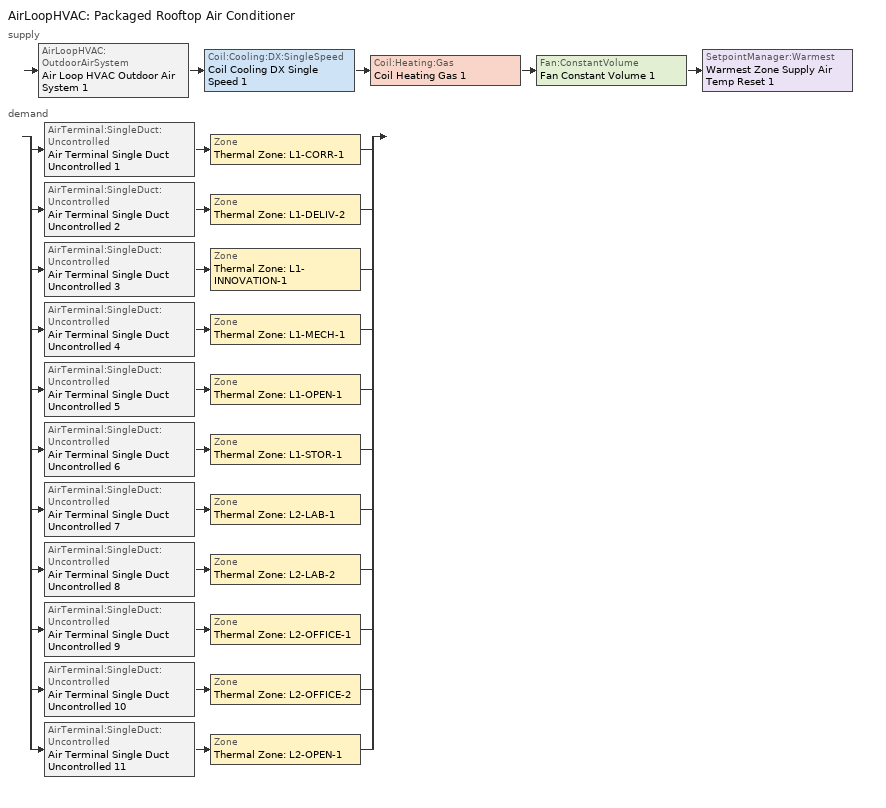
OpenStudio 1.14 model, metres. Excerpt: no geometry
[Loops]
AirLoopHVAC 'Packaged Rooftop Air Conditioner'
 supply: AirLoopHVAC:OutdoorAirSystem 'Air Loop HVAC Outdoor Air System 1' > Coil:Cooling:DX:SingleSpeed 'Coil Cooling DX Single Speed 1' > Coil:Heating:Gas 'Coil Heating Gas 1' > Fan:ConstantVolume 'Fan Constant Volume 1' > SetpointManager:Warmest 'Warmest Zone Supply Air Temp Reset 1'
 demand: split
  | AirTerminal:SingleDuct:Uncontrolled 'Air Terminal Single Duct Uncontrolled 1' > Zone 'Thermal Zone: L1-CORR-1'
  | AirTerminal:SingleDuct:Uncontrolled 'Air Terminal Single Duct Uncontrolled 2' > Zone 'Thermal Zone: L1-DELIV-2'
  | AirTerminal:SingleDuct:Uncontrolled 'Air Terminal Single Duct Uncontrolled 3' > Zone 'Thermal Zone: L1-INNOVATION-1'
  | AirTerminal:SingleDuct:Uncontrolled 'Air Terminal Single Duct Uncontrolled 4' > Zone 'Thermal Zone: L1-MECH-1'
  | AirTerminal:SingleDuct:Uncontrolled 'Air Terminal Single Duct Uncontrolled 5' > Zone 'Thermal Zone: L1-OPEN-1'
  | AirTerminal:SingleDuct:Uncontrolled 'Air Terminal Single Duct Uncontrolled 6' > Zone 'Thermal Zone: L1-STOR-1'
  | AirTerminal:SingleDuct:Uncontrolled 'Air Terminal Single Duct Uncontrolled 7' > Zone 'Thermal Zone: L2-LAB-1'
  | AirTerminal:SingleDuct:Uncontrolled 'Air Terminal Single Duct Uncontrolled 8' > Zone 'Thermal Zone: L2-LAB-2'
  | AirTerminal:SingleDuct:Uncontrolled 'Air Terminal Single Duct Uncontrolled 9' > Zone 'Thermal Zone: L2-OFFICE-1'
  | AirTerminal:SingleDuct:Uncontrolled 'Air Terminal Single Duct Uncontrolled 10' > Zone 'Thermal Zone: L2-OFFICE-2'
  | AirTerminal:SingleDuct:Uncontrolled 'Air Terminal Single Duct Uncontrolled 11' > Zone 'Thermal Zone: L2-OPEN-1'
[Sizing:Zone] Zone Cooling Design Supply Air Temperature Input Method=SupplyAirTemperature; Zone Cooling Design Supply Air Temperature {C}=14; Zone Cooling Design Supply Air Temperature Difference {deltaC}=11.11; Zone Heating Design Supply Air Temperature Input Method=SupplyAirTemperature; Zone Heating Design Supply Air Temperature {C}=40; Zone Heating Design Supply Air Temperature Difference {deltaC}=11.11; Zone Cooling Design Supply Air Humidity Ratio {kg-H2O/kg-air}=0.0085; Zone Heating Design Supply Air Humidity Ratio {kg-H2O/kg-air}=0.008; Cooling Design Air Flow Method=DesignDay; Heating Design Air Flow Method=DesignDay; Account for Dedicated Outdoor Air System=No; Dedicated Outdoor Air System Control Strategy=NeutralSupplyAir; Dedicated Outdoor Air Low Setpoint Temperature for Design {C}=autosize; Dedicated Outdoor Air High Setpoint Temperature for Design {C}=autosize
Thermal Zone: L2-OFFICE-2; Thermal Zone: L2-OFFICE-1; Thermal Zone: L1-DELIV-2; Thermal Zone: L1-INNOVATION-1; Thermal Zone: L1-MECH-1; Thermal Zone: L1-OPEN-1; Thermal Zone: L2-LAB-2; Thermal Zone: L1-STOR-1; Thermal Zone: L2-OPEN-1; Thermal Zone: L2-LAB-1; Thermal Zone: L1-CORR-1
[Zone equipment]
Thermal Zone: L2-OFFICE-2: VRF Zone Terminal 9, Air Terminal Single Duct Uncontrolled 10
Thermal Zone: L2-OFFICE-1: VRF Zone Terminal 8, Air Terminal Single Duct Uncontrolled 9
Thermal Zone: L1-DELIV-2: VRF Zone Terminal 1, Air Terminal Single Duct Uncontrolled 2
Thermal Zone: L1-INNOVATION-1: Zone Exhaust Fan - Two Fume Hoods, VRF Zone Terminal 2, Air Terminal Single Duct Uncontrolled 3
Thermal Zone: L1-MECH-1: VRF Zone Terminal 3, Air Terminal Single Duct Uncontrolled 4
Thermal Zone: L1-OPEN-1: VRF Zone Terminal 4, Air Terminal Single Duct Uncontrolled 5
Thermal Zone: L2-LAB-2: VRF Zone Terminal 7, Air Terminal Single Duct Uncontrolled 8
Thermal Zone: L1-STOR-1: VRF Zone Terminal 5, Air Terminal Single Duct Uncontrolled 6
Thermal Zone: L2-OPEN-1: VRF Zone Terminal 10, Air Terminal Single Duct Uncontrolled 11
Thermal Zone: L2-LAB-1: VRF Zone Terminal 6, Air Terminal Single Duct Uncontrolled 7
Thermal Zone: L1-CORR-1: VRF Zone Terminal, Air Terminal Single Duct Uncontrolled 1
[Fan:ZoneExhaust]
Zone Exhaust Fan - Two Fume Hoods: Availability Schedule=SecondarySchool Bldg Equip; Fan Efficiency=0.6; Pressure Rise {Pa}=74.7267; Maximum Flow Rate {m3/s}=0.44835; System Availability Manager Coupling Mode=Decoupled
[ZoneHVAC:TerminalUnit:VariableRefrigerantFlow] Terminal Unit Availability schedule=Always On Discrete 1; Supply Air Flow Rate During Cooling Operation {m3/s}=autosize; Supply Air Flow Rate When No Cooling is Needed {m3/s}=autosize; Supply Air Flow Rate During Heating Operation {m3/s}=autosize; Supply Air Flow Rate When No Heating is Needed {m3/s}=autosize; Outdoor Air Flow Rate During Cooling Operation {m3/s}=autosize; Outdoor Air Flow Rate During Heating Operation {m3/s}=autosize; Outdoor Air Flow Rate When No Cooling or Heating is Needed {m3/s}=autosize; Supply Air Fan Operating Mode Schedule=Always On Discrete; Zone Terminal Unit On Parasitic Electric Energy Use {W}=30; Zone Terminal Unit Off Parasitic Electric Energy Use {W}=20; Rated Total Heating Capacity Sizing Ratio {W/W}=1
Name | Supply Air Fan | Cooling Coil | Heating Coil
VRF Zone Terminal | VRF Zone Terminal Fan | VRF Zone Terminal Cooling Coil | VRF Zone Terminal Heating Coil
VRF Zone Terminal 1 | VRF Zone Terminal Fan 1 | VRF Zone Terminal Cooling Coil 1 | VRF Zone Terminal Heating Coil 1
VRF Zone Terminal 2 | VRF Zone Terminal Fan 2 | VRF Zone Terminal Cooling Coil 2 | VRF Zone Terminal Heating Coil 2
VRF Zone Terminal 3 | VRF Zone Terminal Fan 3 | VRF Zone Terminal Cooling Coil 3 | VRF Zone Terminal Heating Coil 3
VRF Zone Terminal 4 | VRF Zone Terminal Fan 4 | VRF Zone Terminal Cooling Coil 4 | VRF Zone Terminal Heating Coil 4
VRF Zone Terminal 5 | VRF Zone Terminal Fan 5 | VRF Zone Terminal Cooling Coil 5 | VRF Zone Terminal Heating Coil 5
VRF Zone Terminal 6 | VRF Zone Terminal Fan 6 | VRF Zone Terminal Cooling Coil 6 | VRF Zone Terminal Heating Coil 6
VRF Zone Terminal 7 | VRF Zone Terminal Fan 7 | VRF Zone Terminal Cooling Coil 7 | VRF Zone Terminal Heating Coil 7
VRF Zone Terminal 8 | VRF Zone Terminal Fan 8 | VRF Zone Terminal Cooling Coil 8 | VRF Zone Terminal Heating Coil 8
VRF Zone Terminal 9 | VRF Zone Terminal Fan 9 | VRF Zone Terminal Cooling Coil 9 | VRF Zone Terminal Heating Coil 9
VRF Zone Terminal 10 | VRF Zone Terminal Fan 10 | VRF Zone Terminal Cooling Coil 10 | VRF Zone Terminal Heating Coil 10
[Fan:OnOff] Availability Schedule=Always On Discrete; Fan Efficiency=0.6; Pressure Rise {Pa}=300; Maximum Flow Rate {m3/s}=autosize; Motor Efficiency=0.8; Motor In Airstream Fraction=1; Fan Power Ratio Function of Speed Ratio Curve=Fan On Off Power Curve 19; Fan Efficiency Ratio Function of Speed Ratio Curve=Fan On Off Efficiency Curve 6
VRF Zone Terminal Fan; VRF Zone Terminal Fan 1; VRF Zone Terminal Fan 2; VRF Zone Terminal Fan 3; VRF Zone Terminal Fan 4; VRF Zone Terminal Fan 5; VRF Zone Terminal Fan 6; VRF Zone Terminal Fan 7; VRF Zone Terminal Fan 8; VRF Zone Terminal Fan 9; VRF Zone Terminal Fan 10
[Coil:Cooling:DX:VariableRefrigerantFlow] Availability Schedule=Always On Discrete; Rated Total Cooling Capacity {W}=autosize; Rated Sensible Heat Ratio=autosize; Rated Air Flow Rate {m3/s}=autosize; Cooling Capacity Ratio Modifier Function of Temperature Curve=VRFTUCoolCapFT; Cooling Capacity Modifier Curve Function of Flow Fraction=VRFACCoolCapFFF
VRF Zone Terminal Cooling Coil; VRF Zone Terminal Cooling Coil 1; VRF Zone Terminal Cooling Coil 2; VRF Zone Terminal Cooling Coil 3; VRF Zone Terminal Cooling Coil 4; VRF Zone Terminal Cooling Coil 5; VRF Zone Terminal Cooling Coil 6; VRF Zone Terminal Cooling Coil 7; VRF Zone Terminal Cooling Coil 8; VRF Zone Terminal Cooling Coil 9; VRF Zone Terminal Cooling Coil 10
[Coil:Heating:DX:VariableRefrigerantFlow] Availability Schedule=Always On Discrete; Rated Total Heating Capacity {W}=autosize; Rated Air Flow Rate {m3/s}=autosize; Heating Capacity Ratio Modifier Function of Temperature Curve=Coil Heating DX Variable Refrigerant Flow 1 VRFTUHeatCAPFT; Heating Capacity Modifier Function of Flow Fraction Curve=Coil Heating DX Variable Refrigerant Flow 1 VRFACCoolCapFFF
VRF Zone Terminal Heating Coil; VRF Zone Terminal Heating Coil 1; VRF Zone Terminal Heating Coil 2; VRF Zone Terminal Heating Coil 3; VRF Zone Terminal Heating Coil 4; VRF Zone Terminal Heating Coil 5; VRF Zone Terminal Heating Coil 6; VRF Zone Terminal Heating Coil 7; VRF Zone Terminal Heating Coil 8; VRF Zone Terminal Heating Coil 9; VRF Zone Terminal Heating Coil 10
[AirLoopHVAC]
Packaged Rooftop Air Conditioner: Availability Schedule=Always On Discrete; Design Supply Air Flow Rate {m3/s}=AutoSize
[Sizing:System]
Packaged Rooftop Air Conditioner: Type of Load to Size On=VentilationRequirement; Design Outdoor Air Flow Rate {m3/s}=Autosize; Minimum System Air Flow Ratio=1; Preheat Design Temperature {C}=7; Preheat Design Humidity Ratio {kg-H2O/kg-Air}=0.008; Precool Design Temperature {C}=12.8; Precool Design Humidity Ratio {kg-H2O/kg-Air}=0.008; Central Cooling Design Supply Air Temperature {C}=12.8; Central Heating Design Supply Air Temperature {C}=40; Sizing Option=NonCoincident; 100% Outdoor Air in Cooling=Yes; 100% Outdoor Air in Heating=Yes; Central Cooling Design Supply Air Humidity Ratio {kg-H2O/kg-Air}=0.0085; Central Heating Design Supply Air Humidity Ratio {kg-H2O/kg-Air}=0.008; Cooling Design Air Flow Method=DesignDay; Cooling Design Air Flow Rate {m3/s}=0; Heating Design Air Flow Method=DesignDay; Heating Design Air Flow Rate {m3/s}=0; System Outdoor Air Method=ZoneSum; Zone Maximum Outdoor Air Fraction=1; Cooling Supply Air Flow Rate Per Floor Area {m3/s-m2}=0.00996765; Cooling Fraction of Autosized Cooling Supply Air Flow Rate=1; Cooling Supply Air Flow Rate Per Unit Cooling Capacity {m3/s-W}=3.94755e-05; Heating Supply Air Flow Rate Per Floor Area {m3/s-m2}=0.00996765; Heating Fraction of Autosized Heating Supply Air Flow Rate=1; Heating Fraction of Autosized Cooling Supply Air Flow Rate=1; Heating Supply Air Flow Rate Per Unit Heating Capacity {m3/s-W}=3.15882e-05; Cooling Design Capacity Method=CoolingDesignCapacity; Cooling Design Capacity {W}=autosize; Cooling Design Capacity Per Floor Area {W/m2}=234.7; Fraction of Autosized Cooling Design Capacity=1; Heating Design Capacity Method=HeatingDesignCapacity; Heating Design Capacity {W}=autosize; Heating Design Capacity Per Floor Area {W/m2}=157; Fraction of Autosized Heating Design Capacity=1; Central Cooling Capacity Control Method=OnOff
[Fan:ConstantVolume]
Fan Constant Volume 1: Availability Schedule=Always On Discrete; Pressure Rise {Pa}=500; Maximum Flow Rate {m3/s}=AutoSize
[Coil:Heating:Gas]
Coil Heating Gas 1: Availability Schedule=Always On Discrete; Gas Burner Efficiency=0.8; Nominal Capacity {W}=AutoSize; Parasitic Electric Load {W}=0; Parasitic Gas Load {W}=0
[Coil:Cooling:DX:SingleSpeed]
Coil Cooling DX Single Speed 1: Availability Schedule=Always On Discrete; Rated Total Cooling Capacity {W}=autosize; Rated Sensible Heat Ratio=autosize; Rated COP {W/W}=3; Rated Air Flow Rate {m3/s}=autosize; Rated Evaporator Fan Power Per Volume Flow Rate {W/(m3/s)}=773.3; Total Cooling Capacity Function of Temperature Curve=Curve Biquadratic 1; Total Cooling Capacity Function of Flow Fraction Curve=Curve Quadratic 1; Energy Input Ratio Function of Temperature Curve=Curve Biquadratic 2; Energy Input Ratio Function of Flow Fraction Curve=Curve Quadratic 2; Part Load Fraction Correlation Curve=Curve Quadratic 3; Condenser Type=AirCooled; Evaporative Condenser Effectiveness=0; Evaporative Condenser Air Flow Rate {m3/s}=Autosize; Evaporative Condenser Pump Rated Power Consumption {W}=Autosize; Crankcase Heater Capacity {W}=0; Maximum Outdoor Dry-Bulb Temperature for Crankcase Heater Operation {C}=0; Basin Heater Capacity {W/K}=0; Basin Heater Setpoint Temperature {C}=10
[Controller:OutdoorAir]
Controller Outdoor Air 1: Minimum Outdoor Air Flow Rate {m3/s}=Autosize; Maximum Outdoor Air Flow Rate {m3/s}=Autosize; Economizer Control Type=NoEconomizer; Economizer Control Action Type=ModulateFlow; Economizer Maximum Limit Dry-Bulb Temperature {C}=28; Economizer Maximum Limit Enthalpy {J/kg}=64000; Economizer Minimum Limit Dry-Bulb Temperature {C}=-100; Lockout Type=NoLockout; Minimum Limit Type=FixedMinimum; Controller Mechanical Ventilation=Controller Mechanical Ventilation 1; High Humidity Control=No; Heat Recovery Bypass Control Type=BypassWhenWithinEconomizerLimits
[Controller:MechanicalVentilation]
Controller Mechanical Ventilation 1: Availability Schedule=Always On Discrete; System Outdoor Air Method=ZoneSum
[AirLoopHVAC:OutdoorAirSystem]
Air Loop HVAC Outdoor Air System 1: Controller=Controller Outdoor Air 1
[AirTerminal:SingleDuct:Uncontrolled] Availability Schedule=Always On Discrete; Maximum Air Flow Rate {m3/s}=AutoSize
Air Terminal Single Duct Uncontrolled 1; Air Terminal Single Duct Uncontrolled 2; Air Terminal Single Duct Uncontrolled 3; Air Terminal Single Duct Uncontrolled 4; Air Terminal Single Duct Uncontrolled 5; Air Terminal Single Duct Uncontrolled 6; Air Terminal Single Duct Uncontrolled 7; Air Terminal Single Duct Uncontrolled 8; Air Terminal Single Duct Uncontrolled 9; Air Terminal Single Duct Uncontrolled 10; Air Terminal Single Duct Uncontrolled 11
[SetpointManager:Warmest]
Warmest Zone Supply Air Temp Reset 1: Control Variable=Temperature; Minimum Setpoint Temperature {C}=12.7778; Maximum Setpoint Temperature {C}=18.3333; Strategy=MaximumTemperature
[Schedule:Ruleset]
SecondarySchool Bldg Equip: Default Day Schedule=SecondarySchool Bldg Equip Default Schedule; Summer Design Day Schedule=SecondarySchool Bldg Equip Summer Design Day; Winter Design Day Schedule=SecondarySchool Bldg Equip Winter Design Day
[Schedule:Day]
SecondarySchool Bldg Equip Default Schedule; SecondarySchool Bldg Equip Summer Design Day; SecondarySchool Bldg Equip Rule 2 Day Schedule: 8, 0, 0.35, 17, 0, 0.95, 24, 0, 0.35
SecondarySchool Bldg Equip Winter Design Day; SecondarySchool Bldg Equip Rule 1 Day Schedule; SecondarySchool Bldg Equip Rule 5 Day Schedule: 24, 0, 0.35
SecondarySchool Bldg Equip Rule 3 Day Schedule: 24, 0, 0.25
SecondarySchool Bldg Equip Rule 4 Day Schedule: 8, 0, 0.25, 17, 0, 0.5, 24, 0, 0.25
[Schedule:Rule] Schedule Ruleset=SecondarySchool Bldg Equip; Date Specification Type=DateRange; Start Day=1
Name | Rule Order | Day Schedule | Apply Sunday | Apply Monday | Apply Tuesday | Apply Wednesday | Apply Thursday | Apply Friday | Apply Saturday | Start Month | End Month | End Day
SecondarySchool Bldg Equip Rule 1 | 0 | SecondarySchool Bldg Equip Rule 1 Day Schedule | Yes | No | No | No | No | No | Yes | 9 | 12 | 31
SecondarySchool Bldg Equip Rule 2 | 1 | SecondarySchool Bldg Equip Rule 2 Day Schedule | No | Yes | Yes | Yes | Yes | Yes | No | 9 | 12 | 31
SecondarySchool Bldg Equip Rule 3 | 2 | SecondarySchool Bldg Equip Rule 3 Day Schedule | Yes | No | No | No | No | No | Yes | 7 | 9 | 1
SecondarySchool Bldg Equip Rule 4 | 3 | SecondarySchool Bldg Equip Rule 4 Day Schedule | No | Yes | Yes | Yes | Yes | Yes | No | 7 | 9 | 1
SecondarySchool Bldg Equip Rule 5 | 4 | SecondarySchool Bldg Equip Rule 5 Day Schedule | Yes | No | No | No | No | No | Yes | 1 | 6 | 30
[Schedule:Constant] Value=1
Always On Discrete 1; Always On Discrete
[Curve:Biquadratic]
Name | Coefficient1 Constant | Coefficient2 x | Coefficient3 x**2 | Coefficient4 y | Coefficient5 y**2 | Coefficient6 x*y | Minimum Value of x | Maximum Value of x | Minimum Value of y | Maximum Value of y | Minimum Curve Output | Maximum Curve Output | Input Unit Type for X | Input Unit Type for Y | Output Unit Type
VRFTUCoolCapFT | 0.0585884 | 0.0587397 | -0.000210275 | 0.010937 | -0.000121955 | -0.000524662 | 15 | 23.89 | 20 | 43.33 | 0.8083 | 1.2583 | Temperature | Temperature | Dimensionless
Coil Heating DX Variable Refrigerant Flow 1 VRFTUHeatCAPFT | 0.375444 | 0.0668191 | -0.00194171 | 0.0442618 | -0.000400958 | -0.00148198 | 21.11 | 27.22 | -15 | 18.33 | 0.6074 | 1 | Temperature | Temperature | Dimensionless
Curve Biquadratic 1 | 0.942588 | 0.00954335 | 0.00068377 | -0.0110427 | 5.249e-06 | -9.72e-06 | 17 | 22 | 13 | 46
Curve Biquadratic 2 | 0.342414 | 0.034885 | -0.0006237 | 0.00497722 | 0.000437951 | -0.000728028 | 17 | 22 | 13 | 46
[Curve:Cubic]
Fan On Off Efficiency Curve 6: Coefficient1 Constant=1; Coefficient2 x=0; Coefficient3 x**2=0; Coefficient4 x**3=0; Minimum Value of x=0; Maximum Value of x=1
[Curve:Exponent]
Fan On Off Power Curve 19: Coefficient1 Constant=1; Coefficient2 Constant=0; Coefficient3 Constant=0; Minimum Value of x=0; Maximum Value of x=1
[Curve:Quadratic]
Name | Coefficient1 Constant | Coefficient2 x | Coefficient3 x**2 | Minimum Value of x | Maximum Value of x
VRFACCoolCapFFF; Coil Heating DX Variable Refrigerant Flow 1 VRFACCoolCapFFF; Curve Quadratic 1 | 0.8 | 0.2 | 0 | 0.5 | 1.5
Curve Quadratic 2 | 1.1552 | -0.1808 | 0.0256 | 0.5 | 1.5
Curve Quadratic 3 | 0.85 | 0.15 | 0 | 0 | 1
